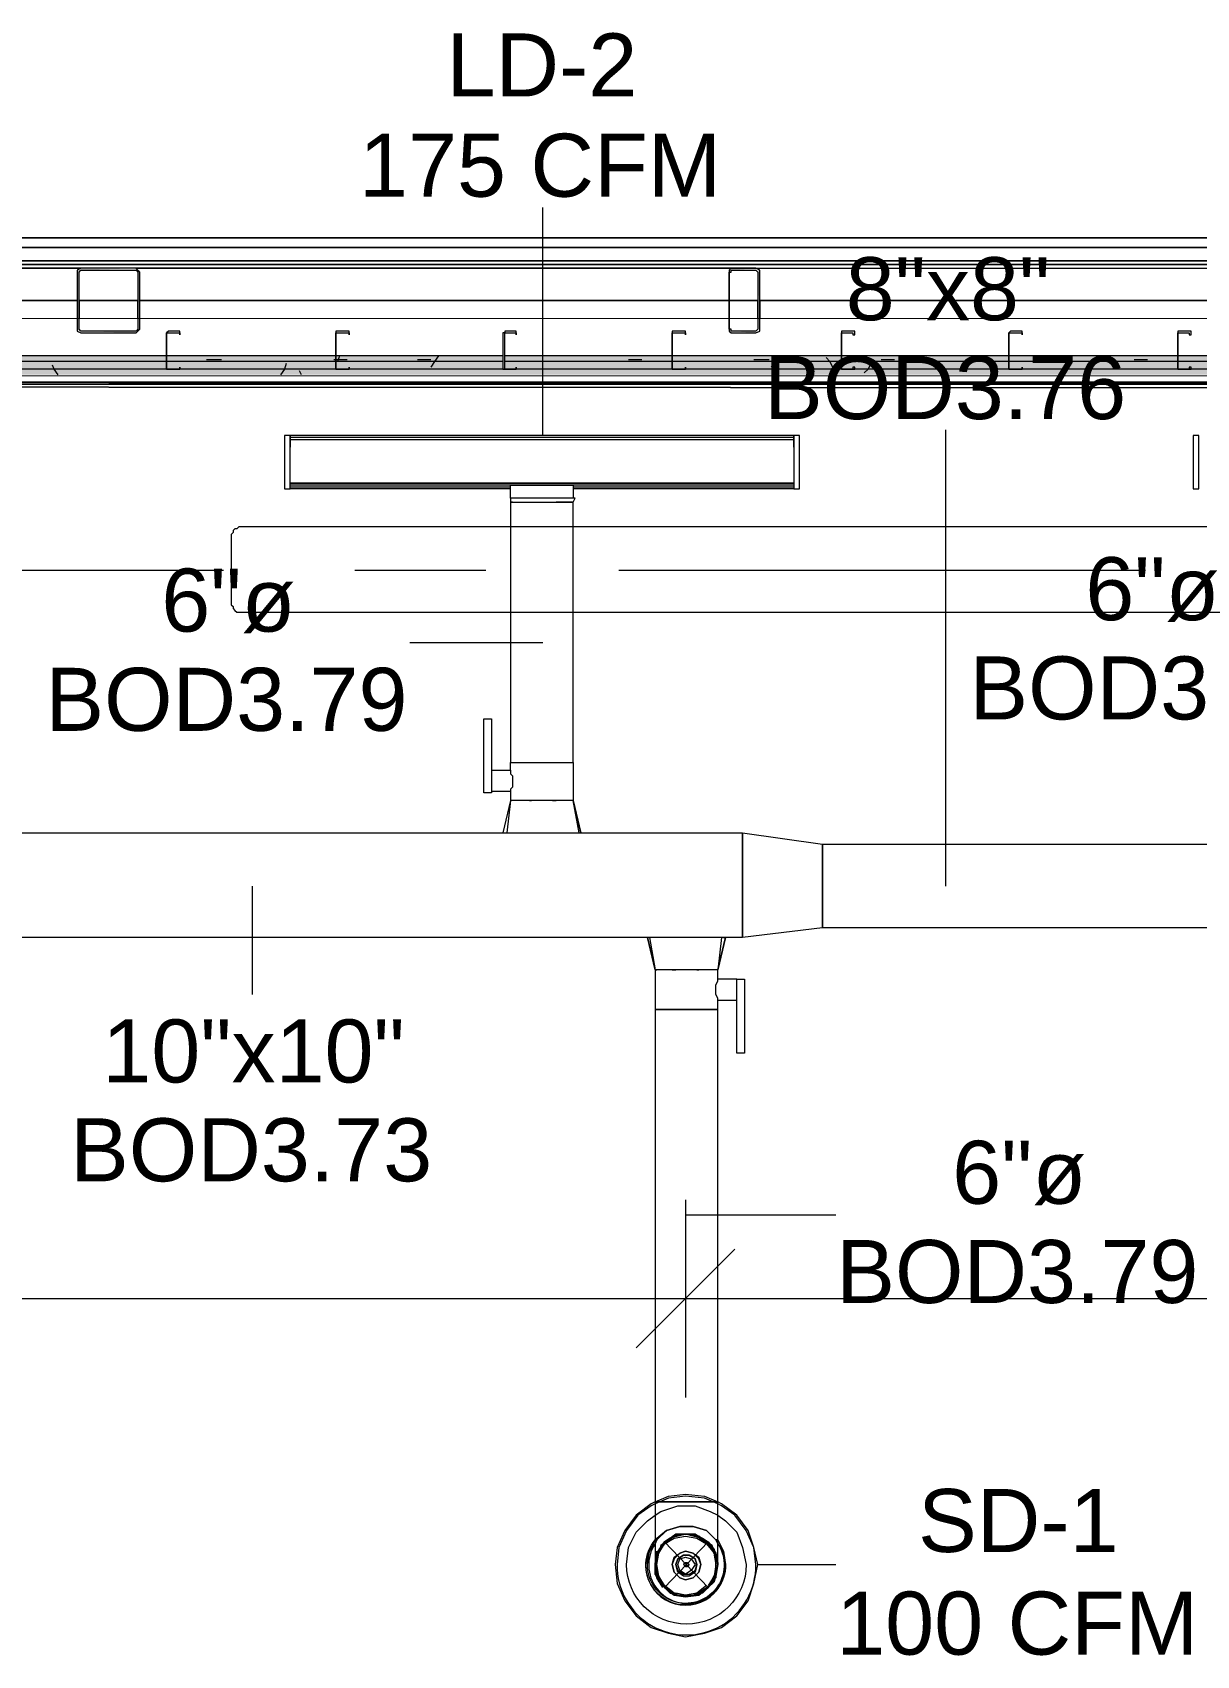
# Model space of a CAD drawing. Header units: metres. Extents: x -2 to 207, y -8 to 52.
# Drawn here: x 35.226 to 38.031, y 43.547 to 47.459 of the extents above; entities that cross this region are included whole.
import ezdxf

# ---------------------------------------------------------------- set-up
doc = ezdxf.new("R2010")
doc.units = ezdxf.units.M
doc.layers.add('HVAC - Ductos', color=5, linetype='Continuous', lineweight=0)
doc.layers.add('PDF_Text', color=7, linetype='Continuous', lineweight=0)
doc.layers.add('PDF_Geometry', color=7, linetype='Continuous', lineweight=0, true_color=0xaaaaaa)
doc.layers.add('PDF_Solid Fills', color=7, linetype='Continuous', lineweight=0, true_color=0xffffff)
doc.styles.add('PDF Helvetica', font='')
doc.styles.get('PDF Helvetica').set_extended_font_data('Helvetica')

msp = doc.modelspace()

# ---------------------------------------------------------------- hatches: boundary and pattern name
at = {"layer": 'PDF_Solid Fills', "lineweight": 0, "transparency": 33554559}
h = msp.add_hatch(color=256, dxfattribs=at)
h.paths.add_polyline_path([(35.48, 46.8864), (35.48, 46.7443), (35.4846, 46.8864)])
h.paths.add_polyline_path([(35.338, 46.8864), (35.4754, 46.891), (35.3334, 46.891), (35.3334, 46.7397), (35.3425, 46.7443), (35.338, 46.7443)])
h.paths.add_polyline_path([(35.3425, 46.7397), (35.4742, 46.7352), (35.4754, 46.7352), (35.4754, 46.7397)])
h = msp.add_hatch(color=256, dxfattribs=at)
h.paths.add_polyline_path([(36.9095, 46.7397), (36.9685, 46.7352), (36.9691, 46.7352), (36.9691, 46.7397)])
h.paths.add_polyline_path([(36.9049, 46.7443), (36.9095, 46.7397), (36.9095, 46.7443)])
h.paths.add_polyline_path([(36.9095, 46.8864), (36.9691, 46.891), (36.9049, 46.891), (36.9049, 46.8818)])
h.paths.add_polyline_path([(36.9737, 46.7397), (36.9782, 46.8903), (36.9782, 46.891), (36.9737, 46.891)])
h = msp.add_hatch(color=256, dxfattribs=at)
h.paths.add_polyline_path([(26.6236, 46.6802), (26.6236, 46.6664), (28.6487, 46.6664), (28.6487, 46.6802)])
h.paths.add_polyline_path([(60.0699, 46.6802), (58.6863, 46.6802), (58.6863, 46.6618), (60.0699, 46.6618)])
h.paths.add_polyline_path([(25.8127, 46.6802), (25.8127, 46.6664), (26.619, 46.6664), (26.619, 46.6802)])
h.paths.add_polyline_path([(14.0377, 46.6664), (14.0377, 46.6848), (12.4111, 46.6848), (12.4111, 46.6664)])
h.paths.add_polyline_path([(28.6533, 46.6802), (28.6533, 46.6664), (30.6784, 46.6664), (30.6784, 46.6802)])
h.paths.add_polyline_path([(18.908, 46.6664), (18.908, 46.6848), (16.072, 46.6848), (16.072, 46.6664)])
h.paths.add_polyline_path([(31.4939, 46.6802), (31.4939, 46.6664), (33.5191, 46.6664), (33.5191, 46.6802)])
h.paths.add_polyline_path([(21.7487, 46.6664), (21.7487, 46.6848), (20.9423, 46.6848), (20.9423, 46.6664)])
h.paths.add_polyline_path([(36.3643, 46.6802), (36.3643, 46.6664), (38.3894, 46.6664), (38.3894, 46.6802)])
h.paths.add_polyline_path([(25.8081, 46.6802), (25.4049, 46.6848), (23.783, 46.6848), (23.783, 46.6664), (25.8081, 46.6664)])
h.paths.add_polyline_path([(41.2346, 46.6802), (41.2346, 46.6664), (43.2598, 46.6664), (43.2598, 46.6802)])
h.paths.add_polyline_path([(50.5676, 46.6664), (50.9698, 46.6618), (50.9707, 46.6618), (50.9707, 46.6802), (48.9456, 46.6802), (48.9456, 46.6664)])
h.paths.add_polyline_path([(44.0753, 46.6802), (44.0753, 46.6664), (46.1004, 46.6664), (46.1004, 46.6802)])
h.paths.add_polyline_path([(53.005, 46.6802), (53.005, 46.6618), (53.8114, 46.6618), (53.8114, 46.6802)])
h.paths.add_polyline_path([(48.1347, 46.6802), (48.1347, 46.6664), (48.941, 46.6664), (48.941, 46.6802)])
h.paths.add_polyline_path([(55.8456, 46.6802), (55.8456, 46.6618), (58.6817, 46.6618), (58.6817, 46.6802)])
h.paths.add_polyline_path([(46.105, 46.6802), (46.105, 46.6664), (48.1301, 46.6664), (48.1301, 46.6802)])
h.paths.add_polyline_path([(53.8159, 46.6802), (53.8159, 46.6618), (55.841, 46.6618), (55.841, 46.6802)])
h.paths.add_polyline_path([(43.2643, 46.6802), (43.2643, 46.6664), (44.0707, 46.6664), (44.0707, 46.6802)])
h.paths.add_polyline_path([(50.9753, 46.6802), (50.9753, 46.6618), (53.0004, 46.6618), (53.0004, 46.6802)])
h.paths.add_polyline_path([(38.394, 46.6802), (38.394, 46.6664), (41.2301, 46.6664), (41.2301, 46.6802)])
h.paths.add_polyline_path([(23.7784, 46.6664), (23.7784, 46.6848), (21.7532, 46.6848), (21.7532, 46.6664)])
h.paths.add_polyline_path([(33.5237, 46.6802), (33.5237, 46.6664), (36.3597, 46.6664), (36.3597, 46.6802)])
h.paths.add_polyline_path([(20.9377, 46.6664), (20.9377, 46.6848), (18.9126, 46.6848), (18.9126, 46.6664)])
h.paths.add_polyline_path([(30.683, 46.6802), (30.683, 46.6664), (31.4894, 46.6664), (31.4894, 46.6802)])
h.paths.add_polyline_path([(16.0674, 46.6664), (16.0674, 46.6848), (14.0423, 46.6848), (14.0423, 46.6664)])
h = msp.add_hatch(color=256, dxfattribs=at)
h.paths.add_polyline_path([(53.005, 46.6618), (53.005, 46.6481), (53.8114, 46.6481), (53.8114, 46.6618)])
h.paths.add_polyline_path([(48.1301, 46.6481), (48.1301, 46.6664), (46.105, 46.6664), (46.105, 46.6481)])
h.paths.add_polyline_path([(44.0707, 46.6481), (44.0707, 46.6664), (43.2643, 46.6664), (43.2643, 46.6481)])
h.paths.add_polyline_path([(50.9707, 46.6618), (50.5676, 46.6664), (48.9456, 46.6664), (48.9456, 46.6481), (50.9707, 46.6481)])
h.paths.add_polyline_path([(41.2301, 46.6481), (41.2301, 46.6664), (38.394, 46.6664), (38.394, 46.6481)])
h.paths.add_polyline_path([(48.941, 46.6481), (48.941, 46.6664), (48.1347, 46.6664), (48.1347, 46.6481)])
h.paths.add_polyline_path([(36.3597, 46.6481), (36.3597, 46.6664), (33.5237, 46.6664), (33.5237, 46.6481)])
h.paths.add_polyline_path([(46.1004, 46.6481), (46.1004, 46.6664), (44.0753, 46.6664), (44.0753, 46.6481)])
h.paths.add_polyline_path([(31.4894, 46.6481), (31.4894, 46.6664), (30.683, 46.6664), (30.683, 46.6481)])
h.paths.add_polyline_path([(43.2598, 46.6481), (43.2598, 46.6664), (41.2346, 46.6664), (41.2346, 46.6481)])
h.paths.add_polyline_path([(28.6487, 46.6481), (28.6487, 46.6664), (26.6236, 46.6664), (26.6236, 46.6481)])
h.paths.add_polyline_path([(38.3894, 46.6481), (38.3894, 46.6664), (36.3643, 46.6664), (36.3643, 46.6481)])
h.paths.add_polyline_path([(25.8081, 46.6526), (25.8081, 46.6664), (23.783, 46.6664), (23.783, 46.6526)])
h.paths.add_polyline_path([(33.5191, 46.6481), (33.5191, 46.6664), (31.4939, 46.6664), (31.4939, 46.6481)])
h.paths.add_polyline_path([(21.7487, 46.6526), (21.7487, 46.6664), (20.9423, 46.6664), (20.9423, 46.6526)])
h.paths.add_polyline_path([(30.6784, 46.6481), (30.6784, 46.6664), (28.6533, 46.6664), (28.6533, 46.6481)])
h.paths.add_polyline_path([(18.908, 46.6526), (18.908, 46.6664), (16.072, 46.6664), (16.072, 46.6526)])
h.paths.add_polyline_path([(26.619, 46.6481), (26.619, 46.6664), (25.8127, 46.6664), (25.8127, 46.6526), (26.5091, 46.6526)])
h.paths.add_polyline_path([(14.0377, 46.6526), (14.0377, 46.6664), (12.4111, 46.6664), (12.4111, 46.6526)])
h.paths.add_polyline_path([(23.7784, 46.6526), (23.7784, 46.6664), (21.7532, 46.6664), (21.7532, 46.6526)])
h.paths.add_polyline_path([(60.0699, 46.6618), (53.8159, 46.6618), (53.8159, 46.6481), (60.0699, 46.6481)])
h.paths.add_polyline_path([(20.9377, 46.6526), (20.9377, 46.6664), (18.9126, 46.6664), (18.9126, 46.6526)])
h.paths.add_polyline_path([(50.9753, 46.6618), (50.9753, 46.6481), (53.0004, 46.6481), (53.0004, 46.6618)])
h.paths.add_polyline_path([(16.0674, 46.6526), (16.0674, 46.6664), (14.0423, 46.6664), (14.0423, 46.6526)])
msp.add_hatch(color=256, dxfattribs=at).paths.add_polyline_path([(12.4111, 46.6344), (59.8547, 46.6344), (60.0699, 46.6298), (60.0699, 46.6481), (26.619, 46.6526), (12.4111, 46.6526)])

# ---------------------------------------------------------------- linework, layer by layer
at = {"layer": 'HVAC - Ductos', "lineweight": 0}
for points in [[(36.4559, 46.4878), (36.4559, 47.0376)], [(37.0607, 46.4648), (37.0607, 46.4878), (37.0607, 46.4832), (35.8465, 46.4832), (35.8465, 46.4878), (35.8465, 46.4648)], [(37.0607, 46.4878), (35.8465, 46.4878)], [(37.4272, 45.4019), (37.4272, 46.5015)], [(35.8465, 46.4144), (35.8465, 46.4236), (35.8465, 46.4328)], [(37.0607, 46.4328), (37.0607, 46.4236), (37.0607, 46.4144)], [(36.3781, 46.3595), (35.8465, 46.3595), (35.8465, 46.364), (35.8465, 46.3823), (35.8465, 46.3915)], [(35.8465, 46.3777), (35.8465, 46.3823), (35.8465, 46.3869)], [(35.8465, 46.364), (36.3781, 46.364)], [(36.3781, 46.3366), (36.3781, 46.3274), (36.3826, 46.3274), (36.4009, 46.3274), (36.4239, 46.3274), (36.4559, 46.3274), (36.4834, 46.3274), (36.5063, 46.3274), (36.5246, 46.3274), (36.5292, 46.3274), (36.5338, 46.3366), (36.5246, 46.3366), (36.5109, 46.3366), (36.4834, 46.3366), (36.4559, 46.3366), (36.4239, 46.3366), (36.4009, 46.3366), (36.3826, 46.3366), (36.3781, 46.3366), (36.3781, 46.3686), (36.3826, 46.3686), (36.3872, 46.3686), (36.4009, 46.3686), (36.4147, 46.3686), (36.433, 46.3686), (36.4559, 46.3686), (36.4743, 46.3686), (36.4925, 46.3686), (36.5063, 46.3686), (36.5201, 46.3686), (36.5292, 46.3686), (36.5292, 46.3366)], [(37.0607, 46.3915), (37.0607, 46.3823), (37.0607, 46.364), (37.0607, 46.3595), (36.5292, 46.3595)], [(36.5292, 46.364), (37.0607, 46.364)], [(37.0607, 46.3869), (37.0607, 46.3823), (37.0607, 46.3777)], [(36.3322, 45.6813), (36.3781, 45.6813), (36.3781, 45.6997), (36.3826, 45.6997), (36.3872, 45.6997), (36.4009, 45.6997), (36.4147, 45.6997), (36.433, 45.6997), (36.4559, 45.6997), (36.4743, 45.6997), (36.4925, 45.6997), (36.5063, 45.6997), (36.5201, 45.6997), (36.5292, 45.6997), (36.5292, 46.3274), (36.5246, 46.3274), (36.5201, 46.3274), (36.5063, 46.3274), (36.4925, 46.3274), (36.488, 46.3274)], [(36.3826, 46.3274), (36.3781, 46.3274), (36.3781, 45.6997), (36.3826, 45.6997), (36.3872, 45.6997), (36.4009, 45.6997), (36.4147, 45.6997), (36.433, 45.6997), (36.4559, 45.6997), (36.4743, 45.6997), (36.4925, 45.6997), (36.5063, 45.6997), (36.5201, 45.6997), (36.5292, 45.6997), (36.5292, 45.6081), (36.5246, 45.6081), (36.5201, 45.6081), (36.5063, 45.6081), (36.4925, 45.6081), (36.4743, 45.6081), (36.4559, 45.6081), (36.433, 45.6081), (36.4147, 45.6081), (36.4009, 45.6081), (36.3872, 45.6081), (36.3826, 45.6081), (36.3781, 45.6081), (36.3597, 45.5302)], [(36.3872, 46.3274), (36.4009, 46.3274), (36.4147, 46.3274), (36.4239, 46.3274)], [(36.4285, 46.3274), (36.433, 46.3274), (36.4559, 46.3274), (36.4743, 46.3274), (36.4788, 46.3274)], [(36.4559, 45.9884), (36.1352, 45.9884)], [(36.3322, 45.6768), (36.3322, 45.6722), (36.3322, 45.6676), (36.3322, 45.6631), (36.3322, 45.6539), (36.3322, 45.6493), (36.3322, 45.6401), (36.3322, 45.6355), (36.3322, 45.631), (36.3781, 45.631), (36.3781, 45.6081), (36.3689, 45.5302)], [(36.3781, 45.6813), (36.3781, 45.6768), (36.3781, 45.6722), (36.3826, 45.6676), (36.3826, 45.6585), (36.3826, 45.6493), (36.3826, 45.6401), (36.3781, 45.6355), (36.3781, 45.631)], [(36.3781, 45.6081), (36.3597, 45.5302), (36.3643, 45.5302), (36.3689, 45.5302), (36.3781, 45.5302)], [(36.5476, 45.5302), (36.5292, 45.6081), (36.5476, 45.5302)], [(36.543, 45.5302), (36.5292, 45.6081)], [(36.3826, 45.5302), (36.4009, 45.5302), (36.4055, 45.5302), (36.4101, 45.5302), (36.4193, 45.5302), (36.433, 45.5302), (36.4376, 45.5302), (36.4421, 45.5302), (36.4651, 45.5302), (36.4697, 45.5302), (36.4743, 45.5302), (36.488, 45.5302), (36.4971, 45.5302), (36.5017, 45.5302), (36.5063, 45.5302), (36.5246, 45.5302)], [(36.5292, 45.5302), (36.5384, 45.5302), (36.543, 45.5302), (36.5476, 45.5302)], [(35.7549, 45.4019), (35.7549, 45.1407)], [(36.8912, 45.2781), (36.8958, 45.2781), (36.8774, 45.2003), (36.8728, 45.2003), (36.8683, 45.2003), (36.8545, 45.2003), (36.8408, 45.2003), (36.8225, 45.2003), (36.7996, 45.2003), (36.7812, 45.2003), (36.7629, 45.2003), (36.7492, 45.2003), (36.7354, 45.2003), (36.7308, 45.2003), (36.7262, 45.2003), (36.7262, 45.1041), (36.7354, 45.1041), (36.7492, 45.1041), (36.7629, 45.1041), (36.7812, 45.1041), (36.7996, 45.1041), (36.8225, 45.1041), (36.8408, 45.1041), (36.8545, 45.1041), (36.8683, 45.1041), (36.8728, 45.1041), (36.8774, 45.1041), (36.8728, 45.1041), (36.8683, 45.1041), (36.8545, 45.1041), (36.8408, 45.1041), (36.8225, 45.1041), (36.7996, 45.1041), (36.7812, 45.1041), (36.7629, 45.1041), (36.7492, 45.1041), (36.7354, 45.1041), (36.7262, 45.1041), (36.7262, 43.9174), (36.717, 43.9128), (36.6804, 43.8853), (36.653, 43.8487), (36.6346, 43.8074), (36.63, 43.7662), (36.6346, 43.7204), (36.653, 43.6792), (36.6804, 43.6425), (36.717, 43.615), (36.7583, 43.6013), (36.7996, 43.5921), (36.8454, 43.6013), (36.8866, 43.615), (36.9233, 43.6425), (36.9507, 43.6792), (36.9645, 43.7204), (36.9737, 43.7662), (36.9645, 43.8074), (36.9507, 43.8487), (36.9233, 43.8853), (36.8866, 43.9128), (36.8774, 43.9174), (36.8774, 45.1041), (36.8774, 45.127), (36.9233, 45.127), (36.9233, 45.1315), (36.9233, 45.1407), (36.9233, 45.1453), (36.9233, 45.1499), (36.9233, 45.1591), (36.9233, 45.1637), (36.9233, 45.1682), (36.9233, 45.1728), (36.9233, 45.1773), (36.8774, 45.1773), (36.8774, 45.2003), (36.8728, 45.2003), (36.8683, 45.2003)], [(36.7262, 45.2781), (36.717, 45.2781), (36.7125, 45.2781), (36.7079, 45.2781)], [(36.7079, 45.2781), (36.7262, 45.2003), (36.7079, 45.2781)], [(36.7125, 45.2781), (36.7262, 45.2003), (36.7308, 45.2003)], [(36.7492, 45.2781), (36.7308, 45.2781)], [(36.8866, 45.2781), (36.8774, 45.2003), (36.8958, 45.2781), (36.8912, 45.2781), (36.8866, 45.2781), (36.8728, 45.2781), (36.8545, 45.2781), (36.8499, 45.2781), (36.8454, 45.2781), (36.8362, 45.2781), (36.8225, 45.2781), (36.8179, 45.2781), (36.8133, 45.2781), (36.7904, 45.2781), (36.7858, 45.2781), (36.7812, 45.2781), (36.7674, 45.2781), (36.7583, 45.2781), (36.7537, 45.2781)], [(36.7674, 45.2003), (36.772, 45.2003), (36.7766, 45.2003), (36.772, 45.2003), (36.7492, 45.2003)], [(36.8041, 45.2003), (36.7996, 45.2003)], [(36.8774, 45.127), (36.8774, 45.1315), (36.8728, 45.1407), (36.8728, 45.1453), (36.8728, 45.1545), (36.8728, 45.1637), (36.8774, 45.1728), (36.8774, 45.1773)], [(36.7996, 44.6459), (36.7996, 44.4077), (36.7996, 44.1694)], [(36.7996, 44.6093), (37.1615, 44.6093)], [(36.9187, 44.5268), (36.7996, 44.4077), (36.6804, 44.2886)], [(7.582, 44.4077), (9.0436, 44.4077), (12.4157, 44.4077), (13.1718, 44.4077), (14.67, 44.4077), (18.0558, 44.4077), (21.6112, 44.4077), (22.3672, 44.4077), (24.0807, 44.4077), (25.9547, 44.4077), (28.3097, 44.4077), (31.2786, 44.4077), (32.8868, 44.4077), (36.7996, 44.4077), (40.607, 44.4077), (44.0845, 44.4077), (47.0625, 44.4077), (48.5791, 44.4077), (49.2022, 44.4077), (51.5984, 44.4077), (53.312, 44.4077), (55.6808, 44.4077), (58.6359, 44.4077)], [(36.7262, 43.9174), (36.7583, 43.9311), (36.7996, 43.9357), (36.8454, 43.9311), (36.8774, 43.9174)], [(36.8774, 43.9128), (36.8454, 43.9266), (36.7996, 43.9311), (36.7583, 43.9266), (36.7262, 43.9128)], [(36.8774, 43.7662), (36.8774, 43.7708), (36.8774, 43.7891), (36.8774, 43.8212), (36.8774, 43.8579), (36.8774, 43.8991), (36.8774, 43.9174), (36.8728, 43.9174), (36.8683, 43.9174), (36.8545, 43.9174), (36.8408, 43.9174), (36.8225, 43.9174), (36.7996, 43.9174), (36.7812, 43.9174), (36.7629, 43.9174), (36.7492, 43.9174), (36.7354, 43.9174), (36.7262, 43.9174), (36.7262, 43.8716), (36.7262, 43.8349), (36.7262, 43.8028), (36.7262, 43.78), (36.7262, 43.7662)], [(36.7262, 43.9174), (36.7354, 43.9174), (36.7492, 43.9174), (36.7629, 43.9174), (36.7812, 43.9174), (36.7996, 43.9174), (36.8225, 43.9174), (36.8408, 43.9174), (36.8545, 43.9174), (36.8683, 43.9174), (36.8728, 43.9174), (36.8774, 43.9174)], [(36.7262, 43.8853), (36.74, 43.8945), (36.7812, 43.9082), (36.8225, 43.9082), (36.8591, 43.8945), (36.8774, 43.8853)], [(36.7674, 43.8349), (36.772, 43.8349), (36.7766, 43.8349), (36.7996, 43.8395), (36.7812, 43.8395), (36.7629, 43.8304), (36.7492, 43.8212), (36.7354, 43.8028), (36.7262, 43.7846), (36.7262, 43.7708), (36.7262, 43.7662), (36.7262, 43.7433), (36.7354, 43.725), (36.7492, 43.7112), (36.7629, 43.6975), (36.7812, 43.6929), (36.7996, 43.6884), (36.7766, 43.6929)], [(36.8317, 43.8349), (36.8545, 43.8212), (36.8728, 43.7937), (36.8774, 43.7662), (36.8728, 43.7937), (36.8545, 43.8166), (36.8317, 43.8349), (36.8271, 43.8349), (36.7996, 43.8395), (36.8225, 43.8395), (36.8408, 43.8304), (36.8545, 43.8212), (36.8683, 43.8028), (36.8728, 43.7846), (36.8637, 43.8028), (36.8545, 43.8166), (36.8362, 43.8304), (36.8179, 43.8349), (36.7996, 43.8395), (36.7812, 43.8349), (36.7629, 43.8304), (36.7492, 43.8166), (36.7354, 43.8028), (36.7308, 43.7846), (36.7262, 43.7662), (36.7308, 43.7479), (36.7354, 43.7296), (36.7492, 43.7112), (36.7629, 43.7021), (36.7812, 43.6929), (36.7996, 43.6929), (36.8179, 43.6929), (36.8362, 43.7021), (36.8545, 43.7112), (36.8637, 43.7296), (36.8728, 43.7479), (36.8728, 43.7662), (36.8728, 43.7846), (36.8774, 43.7708), (36.8774, 43.7662), (36.8728, 43.7433), (36.8683, 43.725), (36.8545, 43.7112), (36.8408, 43.6975), (36.8225, 43.6929), (36.7996, 43.6884)], [(36.8499, 43.7158), (36.8271, 43.6975), (36.7996, 43.6929), (36.772, 43.6975), (36.7492, 43.7158), (36.7354, 43.7387), (36.7308, 43.7662), (36.7354, 43.7937), (36.7492, 43.8166), (36.772, 43.8304), (36.7996, 43.8349), (36.8271, 43.8304), (36.8499, 43.8166), (36.8683, 43.7937), (36.8728, 43.7662), (36.8683, 43.7387), (36.8545, 43.7158)], [(36.7354, 43.7983), (36.7492, 43.8166), (36.7674, 43.8304)], [(36.8317, 43.8304), (36.8545, 43.8166), (36.8683, 43.7983), (36.8728, 43.7937), (36.8728, 43.7891)], [(36.7446, 43.7112), (36.7308, 43.7342), (36.7308, 43.7387), (36.7262, 43.7662), (36.7308, 43.7891), (36.7308, 43.7937), (36.7308, 43.7983)], [(36.7262, 43.7662), (36.7308, 43.7937), (36.7262, 43.7662)], [(36.8683, 43.7891), (36.8728, 43.7662), (36.8683, 43.7387)], [(36.7674, 43.6975), (36.772, 43.6929), (36.7766, 43.6929), (36.772, 43.6929), (36.7674, 43.6975), (36.7629, 43.6975), (36.7492, 43.7112), (36.7354, 43.725), (36.7308, 43.7342), (36.7308, 43.7387), (36.7262, 43.7433), (36.7262, 43.7662), (36.7262, 43.7708)], [(36.7308, 43.7387), (36.7262, 43.7662), (36.7308, 43.7342), (36.7492, 43.7112)], [(36.7354, 43.7342), (36.7492, 43.7112), (36.7674, 43.6975), (36.772, 43.6929), (36.7996, 43.6884), (36.8317, 43.6929), (36.8545, 43.7112), (36.8728, 43.7342), (36.8774, 43.7662), (36.8728, 43.7387), (36.8683, 43.7342), (36.8545, 43.7112), (36.8317, 43.6975), (36.8271, 43.6929), (36.8041, 43.6884)], [(36.8774, 43.7708), (36.8774, 43.7662), (36.8728, 43.7433), (36.8728, 43.7387), (36.8728, 43.7342), (36.8683, 43.7342), (36.8683, 43.725), (36.8545, 43.7112), (36.8408, 43.6975), (36.8317, 43.6975), (36.8317, 43.6929), (36.8271, 43.6929), (36.8225, 43.6929), (36.7996, 43.6884), (36.7812, 43.6929), (36.772, 43.6929)], [(36.9737, 43.7662), (37.1615, 43.7662)], [(36.7308, 43.7342), (36.7308, 43.7387)], [(36.7674, 43.6975), (36.7492, 43.7112), (36.772, 43.6929)], [(36.8683, 43.7342), (36.8545, 43.7112), (36.8317, 43.6975)], [(36.8728, 43.7387), (36.8728, 43.7342), (36.8683, 43.7342)], [(36.8271, 43.6975), (36.7996, 43.6929), (36.7766, 43.6975)], [(36.8317, 43.6975), (36.8317, 43.6929), (36.8271, 43.6929)]]:
    msp.add_lwpolyline(points, dxfattribs=at)
for points in [[(35.8328, 46.4878), (35.8328, 46.3595), (35.8465, 46.3595), (35.8465, 46.4878)], [(37.0745, 46.4878), (37.0607, 46.4878), (37.0607, 46.3595), (37.0745, 46.3595)], [(38.0229, 46.4878), (38.0229, 46.3595), (38.0366, 46.3595), (38.0366, 46.4878)], [(37.0607, 46.3732), (35.8465, 46.3732), (35.8465, 46.4786), (37.0607, 46.4786), (37.0607, 46.3732), (37.0607, 46.3686), (35.8465, 46.3686), (35.8465, 46.3732)], [(35.8465, 46.4694), (35.8465, 46.4648), (35.8465, 46.4602), (35.8465, 46.4648)], [(37.0607, 46.4602), (37.0607, 46.4648), (37.0607, 46.4694), (37.0607, 46.4648)], [(36.3139, 45.8051), (36.3322, 45.8051), (36.3322, 45.6264), (36.3139, 45.6264)], [(36.4285, 45.6081), (36.4239, 45.6081)], [(36.488, 45.6081), (36.4834, 45.6081), (36.4788, 45.6081), (36.4834, 45.6081)], [(34.7882, 45.5302), (36.937, 45.5302), (36.937, 45.2781), (34.7882, 45.2781)], [(37.1294, 45.3011), (36.937, 45.2781), (36.937, 45.5302), (37.1294, 45.5027)], [(37.1294, 45.5027), (38.9254, 45.5027), (38.9254, 45.3011), (37.1294, 45.3011)], [(36.8271, 45.2003), (36.8317, 45.2003)], [(36.9416, 44.9987), (36.9233, 44.9987), (36.9233, 45.1773), (36.9416, 45.1773)], [(36.7308, 43.8258), (36.7262, 43.8166), (36.7308, 43.8258), (36.7537, 43.8487), (36.7858, 43.8579), (36.8179, 43.8579), (36.8499, 43.8487), (36.8728, 43.8258), (36.8499, 43.8487), (36.8179, 43.8579), (36.7858, 43.8579), (36.7537, 43.8487), (36.7262, 43.8258), (36.7537, 43.8487)], [(36.8728, 43.8258), (36.8499, 43.8487), (36.8179, 43.8579), (36.7858, 43.8579), (36.7537, 43.8487), (36.7858, 43.8579), (36.8179, 43.8579), (36.8499, 43.8487), (36.8728, 43.8258), (36.8774, 43.8258), (36.8728, 43.8258), (36.8774, 43.8166)], [(36.7996, 43.8395), (36.772, 43.8349), (36.7492, 43.8166), (36.7308, 43.7937), (36.7492, 43.8212), (36.772, 43.8349), (36.7996, 43.8395), (36.8317, 43.8349)], [(36.8958, 43.7662), (36.8912, 43.7983), (36.8774, 43.8258), (36.8912, 43.7983)], [(36.772, 43.78), (36.7674, 43.7662), (36.772, 43.7846), (36.7858, 43.7937), (36.7996, 43.7983), (36.8179, 43.7937), (36.8317, 43.7846), (36.8362, 43.7662), (36.8317, 43.78), (36.8179, 43.7937), (36.7996, 43.7983), (36.7858, 43.7937)], [(36.7812, 43.78), (36.7766, 43.7662), (36.7812, 43.78), (36.795, 43.7891), (36.8087, 43.7891), (36.8225, 43.78), (36.8271, 43.7662), (36.8225, 43.78), (36.8087, 43.7891), (36.795, 43.7891)], [(36.7858, 43.78), (36.7996, 43.7846), (36.8133, 43.78), (36.8225, 43.7662), (36.8133, 43.7524), (36.7996, 43.7433), (36.7858, 43.7524), (36.7812, 43.7662)], [(36.8317, 43.7479), (36.8362, 43.7662), (36.8317, 43.7479), (36.8179, 43.7342), (36.7996, 43.7296), (36.7858, 43.7342), (36.772, 43.7479), (36.7674, 43.7662), (36.772, 43.7479), (36.7858, 43.7342), (36.7996, 43.7296), (36.8179, 43.7342)], [(36.8225, 43.7524), (36.8271, 43.7662), (36.8225, 43.7479), (36.8087, 43.7387), (36.795, 43.7387), (36.7812, 43.7479), (36.7766, 43.7662), (36.7812, 43.7524), (36.795, 43.7433), (36.8087, 43.7433)], [(36.7996, 43.7708), (36.795, 43.7662), (36.7996, 43.7708), (36.8041, 43.7708), (36.8087, 43.7662), (36.8041, 43.7708)], [(36.8041, 43.7616), (36.8087, 43.7662), (36.8041, 43.7616), (36.7996, 43.7616), (36.795, 43.7662), (36.7996, 43.7616)]]:
    msp.add_lwpolyline(points, close=True, dxfattribs=at)
for points in [[(36.7262, 43.9128), (36.717, 43.9082), (36.685, 43.8853), (36.6575, 43.8487), (36.6392, 43.8074), (36.6346, 43.7662, 1.013813), (36.9691, 43.7662), (36.9645, 43.8074), (36.9461, 43.8487), (36.9187, 43.8853), (36.8866, 43.9082), (36.8774, 43.9128)], [(36.8774, 43.8853), (36.8958, 43.8716), (36.9233, 43.8441), (36.937, 43.8074), (36.9461, 43.7662, -0.994396), (36.6575, 43.7662), (36.6621, 43.8074), (36.6804, 43.8441), (36.7079, 43.8716), (36.7262, 43.8853)]]:
    msp.add_lwpolyline(points, format="xyb", dxfattribs=at)
msp.add_lwpolyline([(36.7262, 43.8258), (36.7125, 43.7983), (36.7034, 43.7662, 1.018357), (36.8958, 43.7662), (36.8912, 43.7983), (36.8774, 43.8166, -1.353047), (36.7079, 43.7662), (36.7125, 43.7983), (36.7262, 43.8166, 1.352461), (36.8958, 43.7662, -1.434889)], format="xyb", close=True, dxfattribs=at)
at = {"layer": 'PDF_Geometry', "lineweight": 0}
for points in [[(35.4067, 46.9642), (36.9416, 46.9642), (38.4719, 46.9642), (36.9416, 46.9642), (35.4067, 46.9642), (33.8764, 46.9642)], [(35.4067, 46.9413), (33.8764, 46.9413)], [(35.4067, 46.9093), (33.8764, 46.9093)], [(36.9416, 46.9413), (35.4067, 46.9413)], [(36.9416, 46.9093), (35.4067, 46.9093)], [(38.4719, 46.9413), (36.9416, 46.9413)], [(38.4719, 46.9093), (36.9416, 46.9093)], [(35.4067, 46.9001), (33.8764, 46.9001)], [(35.3425, 46.7351), (35.4754, 46.7351), (35.48, 46.7397), (35.4846, 46.7443), (35.4846, 46.8818), (35.48, 46.8864), (35.4754, 46.891), (35.3425, 46.891), (35.3334, 46.8864), (35.3334, 46.8818), (35.3334, 46.7443), (35.3334, 46.7397)], [(35.48, 46.7443), (35.4754, 46.7397), (35.3425, 46.7397), (35.338, 46.7443), (35.338, 46.8818), (35.3425, 46.8864), (35.4754, 46.8864), (35.48, 46.8818)], [(36.9416, 46.9001), (35.4067, 46.9001)], [(36.9049, 46.7443), (36.9049, 46.7397), (36.9095, 46.7351), (36.9691, 46.7351), (36.9783, 46.7397), (36.9783, 46.7443), (36.9783, 46.8818), (36.9783, 46.8864), (36.9691, 46.891), (36.9095, 46.891), (36.9049, 46.8864), (36.9049, 46.8818)], [(36.9691, 46.7397), (36.9095, 46.7397), (36.9095, 46.7443), (36.9049, 46.7443), (36.9049, 46.8818), (36.9095, 46.8818), (36.9095, 46.8864), (36.9691, 46.8864), (36.9737, 46.8818), (36.9737, 46.7443)], [(38.4719, 46.9001), (36.9416, 46.9001)], [(33.9131, 46.8131), (35.3334, 46.8131)], [(35.4067, 46.8131), (35.48, 46.8131), (35.4067, 46.8131), (35.338, 46.8131)], [(35.4846, 46.8131), (36.9049, 46.8131), (36.9416, 46.8131), (36.9737, 46.8131), (36.9416, 46.8131), (36.9049, 46.8131)], [(36.9783, 46.8131), (38.4352, 46.8131)], [(35.5808, 46.7397), (35.5534, 46.7397), (35.5488, 46.7351), (35.5488, 46.6481), (35.5534, 46.6481), (35.5808, 46.6481), (35.5808, 46.6526), (35.5808, 46.6481), (35.5534, 46.6481), (35.5488, 46.6481), (35.5488, 46.7351), (35.5534, 46.7351), (35.5808, 46.7351), (35.5808, 46.7306)], [(35.9886, 46.7397), (35.9565, 46.7397), (35.9565, 46.7351), (35.9565, 46.6481), (35.9886, 46.6481), (35.9886, 46.6526), (35.9886, 46.6481), (35.9565, 46.6481), (35.9565, 46.7351), (35.9886, 46.7351), (35.9886, 46.7306)], [(36.3918, 46.7397), (36.3643, 46.7397), (36.3643, 46.7351), (36.3597, 46.7351), (36.3597, 46.6481), (36.3643, 46.6481), (36.3918, 46.6481), (36.3918, 46.6526), (36.3918, 46.6481), (36.3643, 46.6481), (36.3643, 46.7351), (36.3918, 46.7351), (36.3918, 46.7306)], [(36.7996, 46.7397), (36.7674, 46.7397), (36.7674, 46.7351), (36.7674, 46.6481), (36.7996, 46.6481), (36.7996, 46.6526), (36.7996, 46.6481), (36.7674, 46.6481), (36.7674, 46.7351), (36.7996, 46.7351), (36.7996, 46.7306)], [(37.2074, 46.7397), (37.1752, 46.7397), (37.1752, 46.7351), (37.1752, 46.6481), (37.2074, 46.6481), (37.2074, 46.6526), (37.2028, 46.6526), (37.2028, 46.6481), (37.1752, 46.6481), (37.1752, 46.7351), (37.2028, 46.7351), (37.2028, 46.7306), (37.2074, 46.7306)], [(37.6105, 46.7397), (37.583, 46.7397), (37.5785, 46.7351), (37.5785, 46.6481), (37.583, 46.6481), (37.6105, 46.6481), (37.6105, 46.6526), (37.6105, 46.6481), (37.583, 46.6481), (37.5785, 46.6481), (37.5785, 46.7351), (37.583, 46.7351), (37.6105, 46.7351), (37.6105, 46.7306)], [(38.0183, 46.7397), (37.9862, 46.7397), (37.9862, 46.7351), (37.9862, 46.6481), (38.0183, 46.6481), (38.0183, 46.6526), (38.0137, 46.6526), (38.0137, 46.6481), (37.9862, 46.6481), (37.9862, 46.7351), (38.0137, 46.7351), (38.0137, 46.7306), (38.0183, 46.7306)], [(30.9121, 46.6069), (39.9059, 46.6023)]]:
    msp.add_lwpolyline(points, close=True, dxfattribs=at)
for points in [[(35.4434, 46.9642), (35.3701, 46.9642)], [(36.9783, 46.9642), (36.9003, 46.9642)], [(32.3141, 46.891), (30.8754, 46.891), (32.3416, 46.891), (33.8764, 46.891), (35.3425, 46.891), (33.9039, 46.891)], [(36.9095, 46.891), (35.4754, 46.891), (36.9416, 46.891), (38.4719, 46.891), (39.9334, 46.891), (38.5039, 46.891)], [(36.9691, 46.891), (38.4444, 46.891)], [(35.3334, 46.8131), (35.3334, 46.7718)], [(35.338, 46.8131), (35.338, 46.7718)], [(35.48, 46.7718), (35.48, 46.8131)], [(35.4846, 46.7718), (35.4846, 46.8131)], [(36.9049, 46.7718), (36.9049, 46.8131), (36.9049, 46.7718)], [(36.9737, 46.7718), (36.9737, 46.8131)], [(36.9783, 46.8131), (36.9783, 46.7718)], [(60.07, 46.7673), (12.4111, 46.7718), (12.4111, 46.7535), (7.2476, 46.7535), (7.2476, 46.6161), (12.4111, 46.6161), (12.4111, 46.6344), (60.07, 46.6298)], [(36.3597, 46.6802), (35.9565, 46.6802), (35.5488, 46.6802), (35.1456, 46.6802), (34.7378, 46.6802), (34.3346, 46.6802), (33.9268, 46.6802), (33.5191, 46.6802), (33.1159, 46.6802), (32.7081, 46.6802), (32.3049, 46.6802), (31.8971, 46.6802), (31.4939, 46.6802)], [(41.2301, 46.6802), (40.8269, 46.6802), (40.4191, 46.6802), (40.0159, 46.6802), (39.6081, 46.6802), (39.2049, 46.6802), (38.7971, 46.6802), (38.3894, 46.6802), (37.9862, 46.6802), (37.5785, 46.6802), (37.1752, 46.6802), (36.7674, 46.6802), (36.3643, 46.6802)], [(36.3597, 46.6664), (35.9565, 46.6664), (35.5488, 46.6664), (35.1456, 46.6664), (34.7378, 46.6664), (34.3346, 46.6664), (33.9268, 46.6664), (33.5237, 46.6664)], [(36.3597, 46.6481), (35.9565, 46.6481), (35.5488, 46.6481), (35.1456, 46.6481), (34.7378, 46.6481), (34.3346, 46.6481), (33.9268, 46.6481), (33.5237, 46.6481)], [(38.3894, 46.6664), (37.9862, 46.6664), (37.5785, 46.6664), (37.1752, 46.6664), (36.7674, 46.6664), (36.3643, 46.6664)], [(38.3894, 46.6481), (37.9862, 46.6481), (37.5785, 46.6481), (37.1752, 46.6481), (36.7674, 46.6481), (36.3643, 46.6481)], [(30.9121, 46.6115), (39.9059, 46.6115), (30.9121, 46.6161), (39.9059, 46.6161), (30.9121, 46.6161), (39.9059, 46.6161)], [(39.7089, 46.2678), (35.7229, 46.2678), (35.7183, 46.2633), (35.7137, 46.2633), (35.7091, 46.2587), (35.7091, 46.2541), (35.7045, 46.2495), (35.7045, 46.2403), (35.7045, 46.0846), (35.7045, 46.08), (35.7091, 46.0754), (35.7091, 46.0708), (35.7137, 46.0663), (35.7183, 46.0617), (35.7229, 46.0617), (39.7089, 46.0617)], [(36.0207, 46.2678), (35.8099, 46.2678)], [(39.6815, 46.2678), (36.0207, 46.2678)], [(35.6862, 46.1625), (34.417, 46.1625)], [(36.3185, 46.1625), (36.0024, 46.1625)], [(37.9083, 46.1625), (36.6392, 46.1625)], [(35.8099, 46.0617), (36.0207, 46.0617)], [(36.0207, 46.0617), (39.6815, 46.0617)]]:
    msp.add_lwpolyline(points, dxfattribs=at)
at = {"layer": 'PDF_Geometry', "color": 254, "lineweight": 0, "true_color": 0xeaeaea}
for points in [[(35.9657, 46.6802), (35.9611, 46.6664)], [(36.2039, 46.6802), (36.1948, 46.6664), (36.1856, 46.6526)], [(37.0195, 46.6802), (37.0149, 46.6664), (37.0057, 46.6526)], [(37.1569, 46.6481), (37.1477, 46.6664), (37.1386, 46.6756)], [(35.2876, 46.6344), (35.2784, 46.6481), (35.2739, 46.6572)], [(35.645, 46.671), (35.6816, 46.671)], [(35.8374, 46.6618), (35.8328, 46.6481), (35.8237, 46.6344)], [(35.8741, 46.6344), (35.8695, 46.6435)], [(35.9519, 46.671), (35.9565, 46.671), (35.984, 46.671)], [(36.1535, 46.671), (36.1856, 46.671)], [(36.6621, 46.671), (36.6942, 46.671)], [(36.9645, 46.671), (37.0011, 46.671)], [(37.2486, 46.6664), (37.2394, 46.6481), (37.2302, 46.6389)], [(37.2714, 46.671), (37.3036, 46.671)], [(37.8808, 46.671), (37.9129, 46.671)]]:
    msp.add_lwpolyline(points, dxfattribs=at)
at = {"layer": 'PDF_Geometry', "color": 8, "lineweight": 0, "true_color": 0x808080}
msp.add_lwpolyline([(36.8637, 43.812), (36.8225, 43.8395), (36.7766, 43.8395), (36.74, 43.812), (36.7262, 43.7662), (36.74, 43.7204), (36.7766, 43.6929), (36.8225, 43.6929), (36.8637, 43.7204), (36.8774, 43.7662)], close=True, dxfattribs=at)
for points in [[(36.7492, 43.8212), (36.8545, 43.7112)], [(36.8545, 43.8212), (36.7492, 43.7112)]]:
    msp.add_lwpolyline(points, dxfattribs=at)

# ---------------------------------------------------------------- texts
at = {"layer": 'PDF_Text', "lineweight": 0, "char_height": 0.1519, "attachment_point": 4, "style": 'PDF Helvetica'}
for s, insert in [('LD-2', (36.2236, 47.3812)), ('175 CFM', (36.0128, 47.1384)), ('8"x8"', (37.1857, 46.8406)), ('BOD3.76', (36.9887, 46.6023)), ('6"ø', (35.5363, 46.0891)), ('6"ø', (37.7631, 46.1166)), ('BOD3.79', (37.4836, 45.8784)), ('BOD3.79', (35.2568, 45.8509)), ('10"x10"', (35.3942, 45.0033)), ('BOD3.73', (35.3164, 44.765)), ('6"ø', (37.4423, 44.71)), ('BOD3.79', (37.1628, 44.4717)), ('SD-1', (37.3599, 43.8715)), ('100 CFM', (37.1628, 43.6241))]:
    msp.add_mtext(s, dxfattribs=dict(at, insert=insert))

doc.saveas('drawing.dxf')
